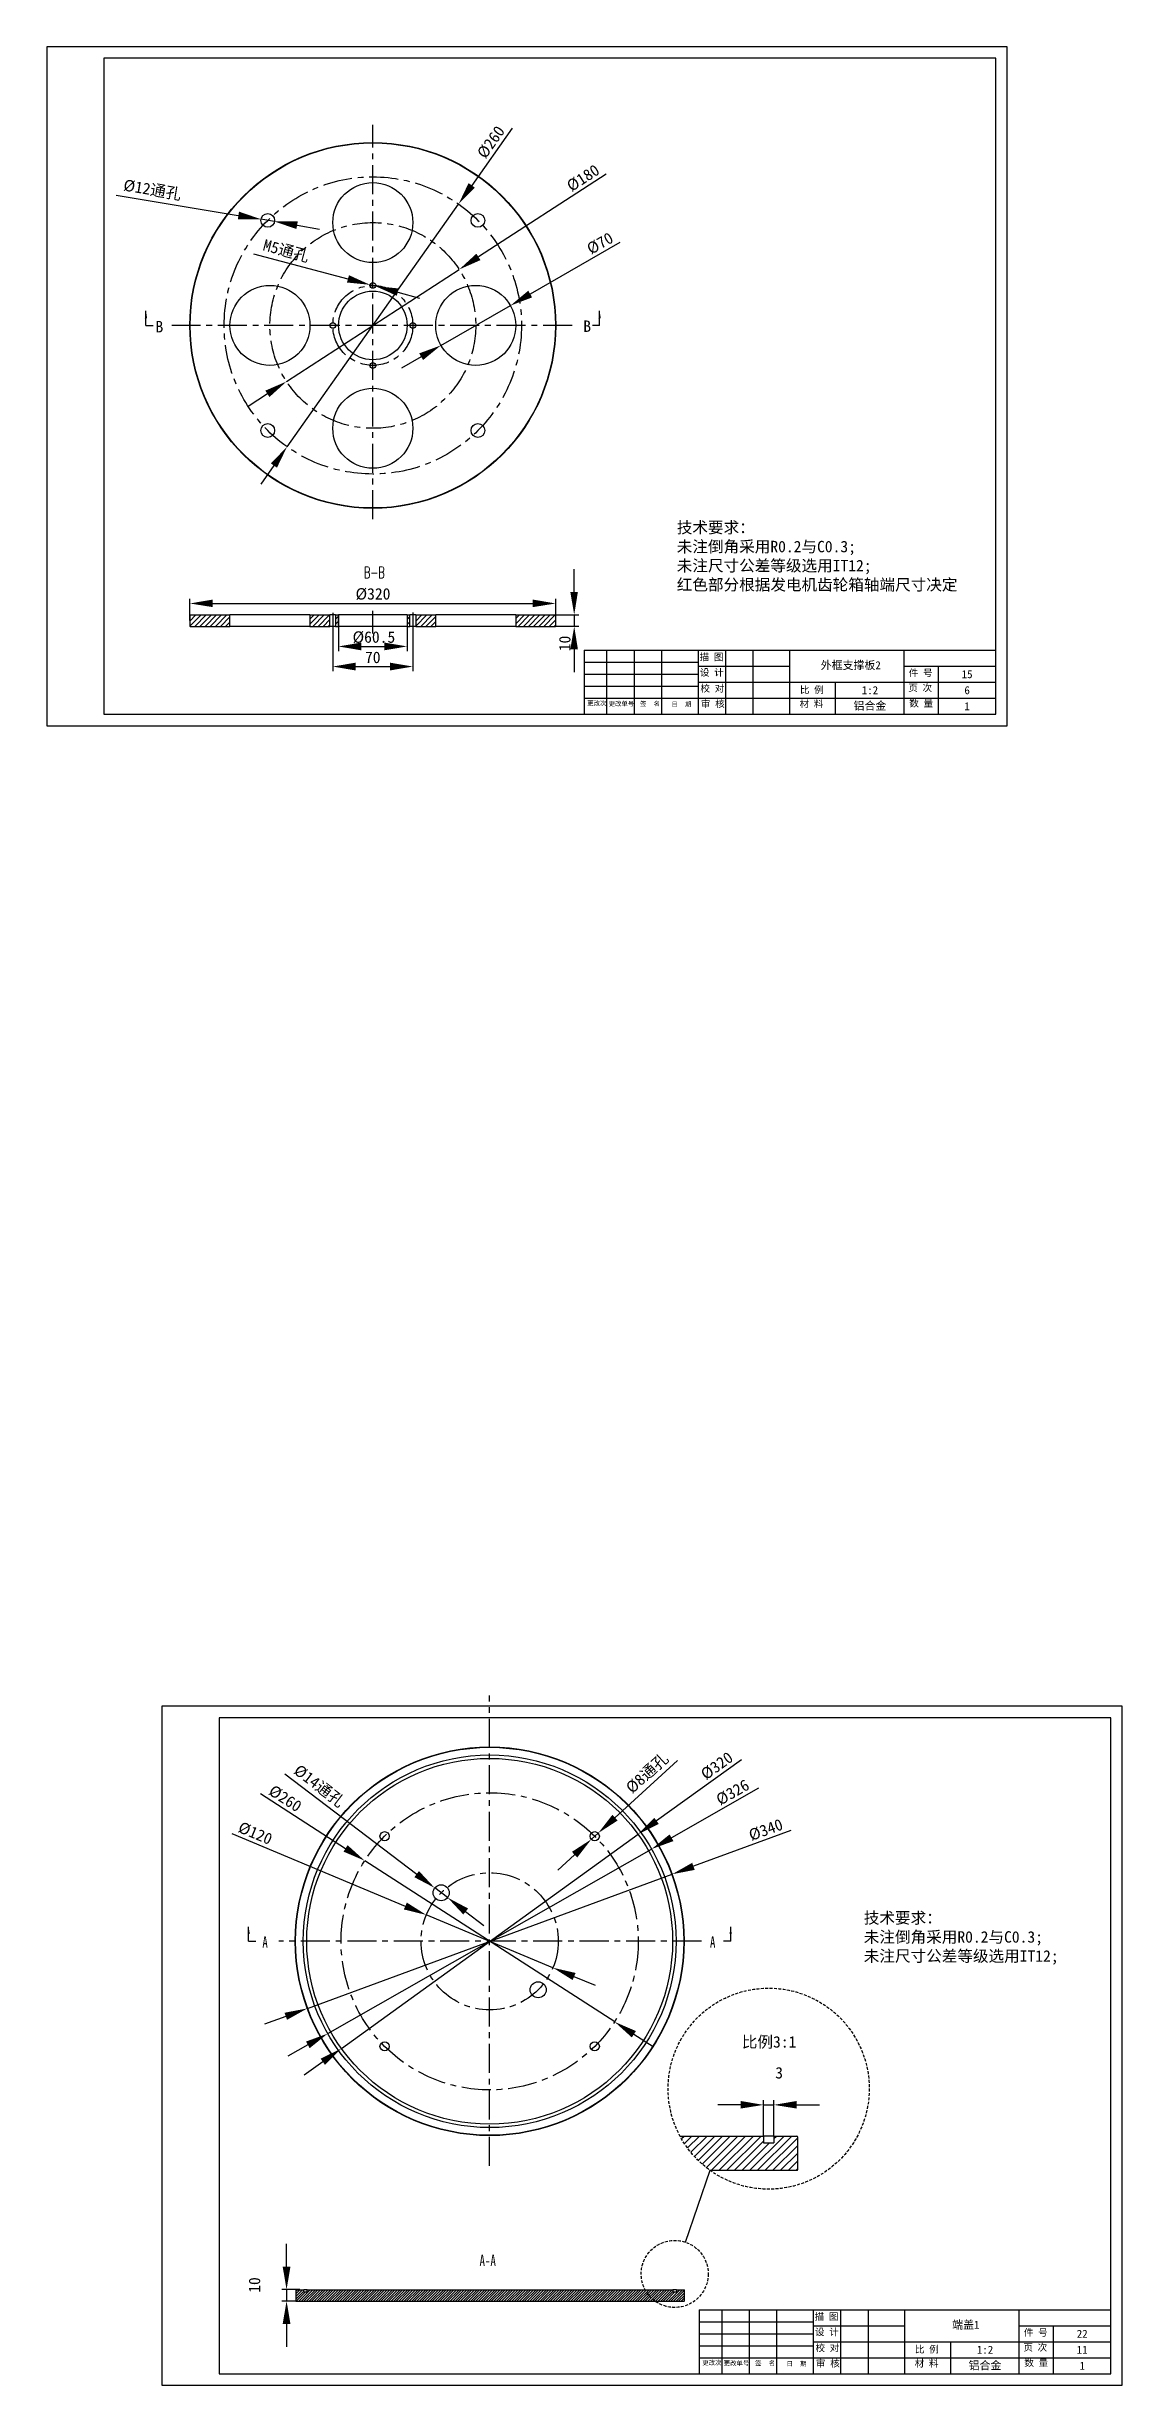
# Model space of a CAD drawing. Header units: millimetres. Extents: x -473 to 6267, y 319 to 3284.
# Drawn here: x 212 to 682, y 428 to 1451 of the extents above; entities that cross this region are included whole.
import ezdxf

# ---------------------------------------------------------------- set-up
doc = ezdxf.new("R2010")
doc.units = ezdxf.units.MM
doc.linetypes.add('CENTERX2', pattern=[20.32, 12.7, -2.54, 2.54, -2.54])
doc.linetypes.add('HIDDEN', pattern=[1.905, 1.27, -0.635])
for name, color, linetype in [('10', 7, 'Continuous'), ('SLD-0', 7, 'Continuous'), ('轮廓实线层', 170, 'Continuous')]:
    doc.layers.add(name, color=color, linetype=linetype)
for name, color, linetype, lineweight in [('3mm', 7, 'Continuous', 30), ('中心线层', 1, 'CENTERX2', 25), ('标题栏', 7, 'Continuous', 25), ('虚线层', 6, 'HIDDEN', 25)]:
    doc.layers.add(name, color=color, linetype=linetype, lineweight=lineweight)
doc.styles.add('SLDTEXTSTYLE3', font='TXT', dxfattribs={"width": 0.62, "bigfont": 'bigfont'})
doc.styles.add('SLDTEXTSTYLE5', font='TXT', dxfattribs={"width": 0.7})
doc.dimstyles.new('a0', dxfattribs={"dimtxt": 10, "dimasz": 10, "dimexe": 2, "dimexo": 0, "dimgap": 1.524, "dimtad": 1, "dimdec": 1, "dimzin": 0, "dimtxsty": 'Standard', "dimcen": 2.5, "dimazin": 0, "dimtfac": 1, "dimtdec": 1, "dimtmove": 1, "dimatfit": 3, "dimfxl": 1, "dimtzin": 0, "dimarcsym": 0})

# ---------------------------------------------------------------- blocks, each defined once
blk = doc.blocks.new('*D112')
at = {"layer": 'Defpoints', "color": 0, "transparency": 16777216}
for p in [(434.6, 1202.6), (434.6, 1197.6), (442.8, 1197.6)]:
    blk.add_point(p, dxfattribs=at)
at = {"layer": '轮廓实线层', "color": 0, "lineweight": -2, "transparency": 16777216}
for p, q in [((442.8, 1212.6), (442.8, 1222.6)), ((434.6, 1202.6), (444.8, 1202.6)), ((434.6, 1197.6), (444.8, 1197.6)), ((442.8, 1202.6), (442.8, 1197.6)), ((442.8, 1187.6), (442.8, 1177.6))]:
    blk.add_line(p, q, dxfattribs=at)
at = {"layer": '轮廓实线层', "color": 0, "transparency": 16777216}
for points in [[(441.1, 1212.6), (444.4, 1212.6), (442.8, 1202.6)], [(441.1, 1187.6), (444.4, 1187.6), (442.8, 1197.6)]]:
    blk.add_solid(points, dxfattribs=at)
at = {"layer": '轮廓实线层', "color": 0, "lineweight": -3, "transparency": 16777216, "insert": (438.7, 1190.1), "char_height": 10, "attachment_point": 5, "rotation": 90}
blk.add_mtext('{\\H0.5x;10}', dxfattribs=at)
blk = doc.blocks.new('*D113')
at = {"layer": 'Defpoints', "color": 0, "transparency": 16777216}
for p in [(434.7, 1207.6), (274.7, 1200.1), (434.7, 1200.1)]:
    blk.add_point(p, dxfattribs=at)
at = {"layer": '轮廓实线层', "color": 0, "lineweight": -2, "transparency": 16777216}
for p, q in [((274.7, 1200.1), (274.7, 1209.6)), ((284.7, 1207.6), (424.7, 1207.6)), ((434.7, 1200.1), (434.7, 1209.6))]:
    blk.add_line(p, q, dxfattribs=at)
at = {"layer": '轮廓实线层', "color": 0, "transparency": 16777216}
for points in [[(284.7, 1209.3), (284.7, 1206), (274.7, 1207.6)], [(424.7, 1209.3), (424.7, 1206), (434.7, 1207.6)]]:
    blk.add_solid(points, dxfattribs=at)
at = {"layer": '轮廓实线层', "color": 0, "lineweight": -3, "transparency": 16777216, "insert": (354.8, 1211.7), "char_height": 10, "attachment_point": 5}
blk.add_mtext('{\\H0.5x;%%C320}', dxfattribs=at)
blk = doc.blocks.new('*D114')
at = {"layer": 'Defpoints', "color": 0, "transparency": 16777216}
for p in [(339.7, 1202.6), (369.7, 1202.6), (369.7, 1188.8)]:
    blk.add_point(p, dxfattribs=at)
at = {"layer": '轮廓实线层', "color": 0, "lineweight": -2, "transparency": 16777216}
for p, q in [((339.7, 1202.6), (339.7, 1186.8)), ((369.7, 1202.6), (369.7, 1186.8)), ((349.7, 1188.8), (359.7, 1188.8))]:
    blk.add_line(p, q, dxfattribs=at)
at = {"layer": '轮廓实线层', "color": 0, "transparency": 16777216}
for points in [[(349.7, 1190.5), (349.7, 1187.1), (339.7, 1188.8)], [(359.7, 1190.5), (359.7, 1187.1), (369.7, 1188.8)]]:
    blk.add_solid(points, dxfattribs=at)
at = {"layer": '轮廓实线层', "color": 0, "lineweight": -3, "transparency": 16777216, "insert": (355.2, 1192.8), "char_height": 10, "width": 46.588, "attachment_point": 5}
blk.add_mtext('{\\H0.5x;\\C1;%%C60.5}', dxfattribs=at)
blk = doc.blocks.new('*D115')
at = {"layer": 'Defpoints', "color": 0, "transparency": 16777216}
for p in [(414.9, 1337.9), (384.5, 1320.5)]:
    blk.add_point(p, dxfattribs=at)
at = {"layer": '轮廓实线层', "color": 0, "lineweight": -2, "transparency": 16777216}
for p, q in [((462.8, 1365.5), (423.6, 1342.9)), ((384.5, 1320.5), (414.9, 1337.9)), ((375.9, 1315.5), (367.2, 1310.5))]:
    blk.add_line(p, q, dxfattribs=at)
at = {"layer": '轮廓实线层', "color": 0, "transparency": 16777216}
for points in [[(422.7, 1344.4), (424.4, 1341.5), (414.9, 1337.9)], [(375, 1317), (376.7, 1314.1), (384.5, 1320.5)]]:
    blk.add_solid(points, dxfattribs=at)
at = {"layer": '轮廓实线层', "color": 0, "lineweight": -3, "transparency": 16777216, "insert": (454.1, 1365.1), "char_height": 10, "attachment_point": 5, "rotation": 29.8977}
blk.add_mtext('{\\H0.5x;%%C70}', dxfattribs=at)
blk = doc.blocks.new('*D116')
at = {"layer": 'Defpoints', "color": 0, "transparency": 16777216}
for p in [(392.5, 1353.7), (317, 1304.7)]:
    blk.add_point(p, dxfattribs=at)
at = {"layer": '轮廓实线层', "color": 0, "lineweight": -2, "transparency": 16777216}
for p, q in [((456.8, 1395.4), (400.9, 1359.2)), ((317, 1304.7), (392.5, 1353.7)), ((308.6, 1299.3), (300.2, 1293.8))]:
    blk.add_line(p, q, dxfattribs=at)
at = {"layer": '轮廓实线层', "color": 0, "transparency": 16777216}
for points in [[(400, 1360.6), (401.8, 1357.8), (392.5, 1353.7)], [(307.7, 1300.7), (309.5, 1297.9), (317, 1304.7)]]:
    blk.add_solid(points, dxfattribs=at)
at = {"layer": '轮廓实线层', "color": 0, "lineweight": -3, "transparency": 16777216, "insert": (446.7, 1393.7), "char_height": 10, "attachment_point": 5, "rotation": 32.9717}
blk.add_mtext('{\\H0.5x;%%C180}', dxfattribs=at)
blk = doc.blocks.new('*D117')
at = {"layer": 'Defpoints', "color": 0, "transparency": 16777216}
for p in [(392.2, 1382.3), (317.2, 1276.1)]:
    blk.add_point(p, dxfattribs=at)
at = {"layer": '轮廓实线层', "color": 0, "lineweight": -2, "transparency": 16777216}
for p, q in [((415.6, 1415.5), (398, 1390.5)), ((317.2, 1276.1), (392.2, 1382.3)), ((311.5, 1267.9), (305.7, 1259.8))]:
    blk.add_line(p, q, dxfattribs=at)
at = {"layer": '轮廓实线层', "color": 0, "transparency": 16777216}
for points in [[(396.6, 1391.5), (399.3, 1389.5), (392.2, 1382.3)], [(310.1, 1268.9), (312.8, 1267), (317.2, 1276.1)]]:
    blk.add_solid(points, dxfattribs=at)
at = {"layer": '轮廓实线层', "color": 0, "lineweight": -3, "transparency": 16777216, "insert": (406.4, 1409.4), "char_height": 10, "attachment_point": 5, "rotation": 54.7864}
blk.add_mtext('{\\H0.5x;%%C260}', dxfattribs=at)
blk = doc.blocks.new('*D118')
at = {"layer": 'Defpoints', "color": 0, "transparency": 16777216}
for p in [(353.5, 1347), (355.9, 1346.4)]:
    blk.add_point(p, dxfattribs=at)
at = {"layer": '轮廓实线层', "color": 0, "lineweight": -2, "transparency": 16777216}
for p, q in [((302.6, 1360.6), (343.8, 1349.6)), ((355.9, 1346.4), (353.5, 1347)), ((365.6, 1343.8), (375.2, 1341.2))]:
    blk.add_line(p, q, dxfattribs=at)
at = {"layer": '轮廓实线层', "color": 0, "transparency": 16777216}
for points in [[(344.3, 1351.2), (343.4, 1348), (353.5, 1347)], [(366, 1345.4), (365.2, 1342.2), (355.9, 1346.4)]]:
    blk.add_solid(points, dxfattribs=at)
at = {"layer": '轮廓实线层', "color": 0, "lineweight": -3, "transparency": 16777216, "insert": (316.8, 1361.7), "char_height": 10, "attachment_point": 5, "rotation": 345.0587}
blk.add_mtext('{\\H0.5x;\\C1;M5\\fSimSun|b0|i0|c134|p54;通孔}', dxfattribs=at)
blk = doc.blocks.new('*D119')
at = {"layer": 'Defpoints', "color": 0, "transparency": 16777216}
for p in [(305.8, 1375.7), (311.7, 1374.7)]:
    blk.add_point(p, dxfattribs=at)
at = {"layer": '轮廓实线层', "color": 0, "lineweight": -2, "transparency": 16777216}
for p, q in [((242.5, 1386.2), (295.9, 1377.3)), ((311.7, 1374.7), (305.8, 1375.7)), ((321.6, 1373.1), (331.4, 1371.4))]:
    blk.add_line(p, q, dxfattribs=at)
at = {"layer": '轮廓实线层', "color": 0, "transparency": 16777216}
for points in [[(296.2, 1379), (295.7, 1375.7), (305.8, 1375.7)], [(321.9, 1374.7), (321.3, 1371.4), (311.7, 1374.7)]]:
    blk.add_solid(points, dxfattribs=at)
at = {"layer": '轮廓实线层', "color": 0, "lineweight": -3, "transparency": 16777216, "insert": (258.3, 1388.4), "char_height": 10, "attachment_point": 5, "rotation": 350.5756}
blk.add_mtext('{\\H0.5x;%%C12\\fSimSun|b0|i0|c134|p54;通孔}', dxfattribs=at)
blk = doc.blocks.new('*D25')
at = {"layer": 'Defpoints', "color": 0, "transparency": 16777216}
for p in [(470.7, 669.2), (341, 575.5)]:
    blk.add_point(p, dxfattribs=at)
at = {"layer": '轮廓实线层', "color": 0, "lineweight": -2, "transparency": 16777216}
for p, q in [((515.9, 701.8), (478.8, 675)), ((341, 575.5), (470.7, 669.2)), ((332.8, 569.7), (324.7, 563.8))]:
    blk.add_line(p, q, dxfattribs=at)
at = {"layer": '轮廓实线层', "color": 0, "transparency": 16777216}
for points in [[(477.8, 676.4), (479.8, 673.7), (470.7, 669.2)], [(331.9, 571), (333.8, 568.3), (341, 575.5)]]:
    blk.add_solid(points, dxfattribs=at)
at = {"layer": '轮廓实线层', "color": 0, "lineweight": -3, "transparency": 16777216, "insert": (505.2, 699.1), "char_height": 10, "attachment_point": 5, "rotation": 35.8233}
blk.add_mtext('{\\H0.5x;%%C320}', dxfattribs=at)
blk = doc.blocks.new('*D26')
at = {"layer": 'Defpoints', "color": 0, "transparency": 16777216}
for p in [(485.6, 651.7), (326.1, 593)]:
    blk.add_point(p, dxfattribs=at)
at = {"layer": '轮廓实线层', "color": 0, "lineweight": -2, "transparency": 16777216}
for p, q in [((537.6, 670.9), (495, 655.2)), ((326.1, 593), (485.6, 651.7)), ((316.7, 589.5), (307.3, 586.1))]:
    blk.add_line(p, q, dxfattribs=at)
at = {"layer": '轮廓实线层', "color": 0, "transparency": 16777216}
for points in [[(494.4, 656.7), (495.5, 653.6), (485.6, 651.7)], [(316.1, 591.1), (317.2, 588), (326.1, 593)]]:
    blk.add_solid(points, dxfattribs=at)
at = {"layer": '轮廓实线层', "color": 0, "lineweight": -3, "transparency": 16777216, "insert": (526.6, 671.1), "char_height": 10, "attachment_point": 5, "rotation": 20.2074}
blk.add_mtext('{\\H0.5x;%%C340}', dxfattribs=at)
blk = doc.blocks.new('*D27')
at = {"layer": 'Defpoints', "color": 0, "transparency": 16777216}
for p in [(476.6, 662.7), (335, 582)]:
    blk.add_point(p, dxfattribs=at)
at = {"layer": '轮廓实线层', "color": 0, "lineweight": -2, "transparency": 16777216}
for p, q in [((523.4, 689.3), (485.3, 667.6)), ((335, 582), (476.6, 662.7)), ((326.3, 577.1), (317.6, 572.1))]:
    blk.add_line(p, q, dxfattribs=at)
at = {"layer": '轮廓实线层', "color": 0, "transparency": 16777216}
for points in [[(484.5, 669.1), (486.2, 666.2), (476.6, 662.7)], [(325.5, 578.5), (327.1, 575.6), (335, 582)]]:
    blk.add_solid(points, dxfattribs=at)
at = {"layer": '轮廓实线层', "color": 0, "lineweight": -3, "transparency": 16777216, "insert": (512.1, 687.5), "char_height": 10, "attachment_point": 5, "rotation": 29.6518}
blk.add_mtext('{\\H0.5x;%%C326}', dxfattribs=at)
blk = doc.blocks.new('*D28')
at = {"layer": 'Defpoints', "color": 0, "transparency": 16777216}
for p in [(378.1, 633.9), (433.5, 610.8)]:
    blk.add_point(p, dxfattribs=at)
at = {"layer": '轮廓实线层', "color": 0, "lineweight": -2, "transparency": 16777216}
for p, q in [((293, 669.5), (368.9, 637.8)), ((433.5, 610.8), (378.1, 633.9)), ((442.7, 606.9), (452, 603.1))]:
    blk.add_line(p, q, dxfattribs=at)
at = {"layer": '轮廓实线层', "color": 0, "transparency": 16777216}
for points in [[(369.6, 639.3), (368.3, 636.3), (378.1, 633.9)], [(443.4, 608.5), (442.1, 605.4), (433.5, 610.8)]]:
    blk.add_solid(points, dxfattribs=at)
at = {"layer": '轮廓实线层', "color": 0, "lineweight": -3, "transparency": 16777216, "insert": (303.3, 669.6), "char_height": 10, "attachment_point": 5, "rotation": 337.3119}
blk.add_mtext('{\\H0.5x;%%C120}', dxfattribs=at)
blk = doc.blocks.new('*D29')
at = {"layer": 'Defpoints', "color": 0, "transparency": 16777216}
for p in [(351.2, 657.6), (460.5, 587.1)]:
    blk.add_point(p, dxfattribs=at)
at = {"layer": '轮廓实线层', "color": 0, "lineweight": -2, "transparency": 16777216}
for p, q in [((305.6, 687), (342.8, 663)), ((460.5, 587.1), (351.2, 657.6)), ((468.9, 581.7), (477.3, 576.3))]:
    blk.add_line(p, q, dxfattribs=at)
at = {"layer": '轮廓实线层', "color": 0, "transparency": 16777216}
for points in [[(343.7, 664.4), (341.9, 661.6), (351.2, 657.6)], [(469.8, 583.1), (468, 580.3), (460.5, 587.1)]]:
    blk.add_solid(points, dxfattribs=at)
at = {"layer": '轮廓实线层', "color": 0, "lineweight": -3, "transparency": 16777216, "insert": (316.4, 684.8), "char_height": 10, "attachment_point": 5, "rotation": 327.1936}
blk.add_mtext('{\\H0.5x;%%C260}', dxfattribs=at)
blk = doc.blocks.new('*D30')
at = {"layer": 'Defpoints', "color": 0, "transparency": 16777216}
for p in [(381.8, 645.7), (387.4, 641.5)]:
    blk.add_point(p, dxfattribs=at)
at = {"layer": '轮廓实线层', "color": 0, "lineweight": -2, "transparency": 16777216}
for p, q in [((316.3, 695.6), (373.9, 651.8)), ((387.4, 641.5), (381.8, 645.7)), ((395.3, 635.4), (403.3, 629.3))]:
    blk.add_line(p, q, dxfattribs=at)
at = {"layer": '轮廓实线层', "color": 0, "transparency": 16777216}
for points in [[(374.9, 653.1), (372.9, 650.4), (381.8, 645.7)], [(396.4, 636.7), (394.3, 634.1), (387.4, 641.5)]]:
    blk.add_solid(points, dxfattribs=at)
at = {"layer": '轮廓实线层', "color": 0, "lineweight": -3, "transparency": 16777216, "insert": (331.2, 690.2), "char_height": 10, "width": 61.712, "attachment_point": 5, "rotation": 322.6972}
blk.add_mtext('{\\H0.5x;%%C14\\fSimSun|b0|i0|c134|p54;通孔}', dxfattribs=at)
blk = doc.blocks.new('*D19')
at = {"layer": 'Defpoints', "color": 0, "transparency": 16777216}
for p in [(450.3, 667), (453.3, 669.7)]:
    blk.add_point(p, dxfattribs=at)
at = {"layer": '轮廓实线层', "color": 0, "lineweight": -2, "transparency": 16777216}
for p, q in [((488, 701.4), (460.6, 676.4)), ((450.3, 667), (453.3, 669.7)), ((442.9, 660.2), (435.6, 653.5))]:
    blk.add_line(p, q, dxfattribs=at)
at = {"layer": '轮廓实线层', "color": 0, "transparency": 16777216}
for points in [[(459.5, 677.7), (461.8, 675.2), (453.3, 669.7)], [(441.8, 661.5), (444.1, 659), (450.3, 667)]]:
    blk.add_solid(points, dxfattribs=at)
at = {"layer": '轮廓实线层', "color": 0, "lineweight": -3, "transparency": 16777216, "insert": (474.8, 695.8), "char_height": 10, "width": 60.882, "attachment_point": 5, "rotation": 42.4632}
blk.add_mtext('{\\H0.5x;%%C8\\fSimSun|b0|i0|c134|p54;通孔}', dxfattribs=at)
blk = doc.blocks.new('*D20')
at = {"layer": 'Defpoints', "color": 0, "transparency": 16777216}
for p in [(530.1, 550.8), (525.6, 537.2), (530.1, 537.2)]:
    blk.add_point(p, dxfattribs=at)
at = {"layer": '轮廓实线层', "color": 0, "lineweight": -2, "transparency": 16777216}
for p, q in [((525.6, 537.2), (525.6, 552.8)), ((530.1, 537.2), (530.1, 552.8)), ((515.6, 550.8), (505.6, 550.8)), ((525.6, 550.8), (530.1, 550.8)), ((540.1, 550.8), (550.1, 550.8))]:
    blk.add_line(p, q, dxfattribs=at)
at = {"layer": '轮廓实线层', "color": 0, "transparency": 16777216}
for points in [[(515.6, 552.5), (515.6, 549.2), (525.6, 550.8)], [(540.1, 552.5), (540.1, 549.2), (530.1, 550.8)]]:
    blk.add_solid(points, dxfattribs=at)
at = {"layer": '轮廓实线层', "color": 0, "lineweight": -3, "transparency": 16777216, "insert": (532.4, 564.8), "char_height": 10, "attachment_point": 5}
blk.add_mtext('{\\H0.5x;3}', dxfattribs=at)
blk = doc.blocks.new('*D39')
at = {"layer": 'Defpoints', "color": 0, "transparency": 16777216}
for p in [(317, 465), (321.1, 465), (322.8, 470)]:
    blk.add_point(p, dxfattribs=at)
at = {"layer": '轮廓实线层', "color": 0, "lineweight": -2, "transparency": 16777216}
for p, q in [((317, 480), (317, 490)), ((322.8, 470), (315, 470)), ((321.1, 465), (315, 465)), ((317, 470), (317, 465)), ((317, 455), (317, 445))]:
    blk.add_line(p, q, dxfattribs=at)
at = {"layer": '轮廓实线层', "color": 0, "transparency": 16777216}
for points in [[(315.3, 480), (318.7, 480), (317, 470)], [(315.3, 455), (318.7, 455), (317, 465)]]:
    blk.add_solid(points, dxfattribs=at)
at = {"layer": '轮廓实线层', "color": 0, "lineweight": -3, "transparency": 16777216, "insert": (303, 472), "char_height": 10, "attachment_point": 5, "rotation": 90}
blk.add_mtext('{\\H0.5x;10}', dxfattribs=at)
blk = doc.blocks.new('*D13')
at = {"layer": 'Defpoints', "color": 0, "transparency": 16777216}
for p in [(337.2, 1197.6), (372.2, 1197.6), (372.2, 1180)]:
    blk.add_point(p, dxfattribs=at)
at = {"layer": '轮廓实线层', "color": 0, "lineweight": -2, "transparency": 16777216}
for p, q in [((337.2, 1197.6), (337.2, 1178)), ((372.2, 1197.6), (372.2, 1178)), ((347.2, 1180), (362.2, 1180))]:
    blk.add_line(p, q, dxfattribs=at)
at = {"layer": '轮廓实线层', "color": 0, "transparency": 16777216}
for points in [[(347.2, 1181.7), (347.2, 1178.3), (337.2, 1180)], [(362.2, 1181.7), (362.2, 1178.3), (372.2, 1180)]]:
    blk.add_solid(points, dxfattribs=at)
at = {"layer": '轮廓实线层', "color": 0, "lineweight": -3, "transparency": 16777216, "insert": (354.7, 1184), "char_height": 10, "attachment_point": 5}
blk.add_mtext('{\\H0.5x;70}', dxfattribs=at)

msp = doc.modelspace()

# ---------------------------------------------------------------- hatches: boundary and pattern name
at = {"layer": '轮廓实线层', "lineweight": -3}
h = msp.add_hatch(dxfattribs=at)
h.set_pattern_fill('ANSI31', color=5, scale=0.5)
h.set_pattern_definition([(45, (2689.43, 2294.5239), (-1.122532, 1.122532), [])])
h.paths.add_polyline_path([(274.866, 1202.569, 0.41421356), (274.716, 1202.419), (274.716, 1197.719, 0.41421356), (274.866, 1197.569), (292.216, 1197.569), (292.216, 1202.569)])
h.paths.add_polyline_path([(327.216, 1202.569), (327.216, 1197.569), (335.966, 1197.569), (335.966, 1202.569)])
h.paths.add_polyline_path([(339.716, 1202.569), (338.466, 1202.569), (338.466, 1197.569), (339.716, 1197.569)])
h.paths.add_polyline_path([(369.716, 1197.569), (370.966, 1197.569), (370.966, 1202.569), (369.716, 1202.569)])
h.paths.add_polyline_path([(382.216, 1197.569), (382.216, 1202.569), (373.466, 1202.569), (373.466, 1197.569)])
h.paths.add_polyline_path([(434.566, 1197.569, 0.41421356), (434.716, 1197.719), (434.716, 1202.419, 0.41421356), (434.566, 1202.569), (417.216, 1202.569), (417.216, 1197.569)])
h = msp.add_hatch(dxfattribs=at)
h.set_pattern_fill('ANSI31', color=5, scale=0.75)
h.set_pattern_definition([(45, (8127.1766, 5102.2714), (-1.683798, 1.683798), [])])
h.paths.add_polyline_path([(489.065, 537.172, 0.11490309), (502.21, 522.172), (540.17, 522.172, 0.41421356), (540.62, 522.622), (540.62, 536.722, 0.41421356), (540.17, 537.172), (530.12, 537.172), (530.12, 534.172), (525.62, 534.172), (525.62, 537.172)])
h = msp.add_hatch(dxfattribs=at)
h.set_pattern_fill('ANSI31', color=5, scale=0.25)
h.set_pattern_definition([(45, (3019.8437, 1991.6564), (-0.561266, 0.561266), [])])
h.paths.add_polyline_path([(325.991, 469.957), (325.991, 468.957), (324.491, 468.957), (324.491, 469.957), (321.141, 469.957, 0.41421356), (320.991, 469.807), (320.991, 465.107, 0.41421356), (321.141, 464.957), (490.841, 464.957, 0.41421356), (490.991, 465.107), (490.991, 469.807, 0.41421356), (490.841, 469.957), (487.491, 469.957), (487.491, 468.957), (485.991, 468.957), (485.991, 469.957)])

# ---------------------------------------------------------------- linework, layer by layer
for p, q in [((255.516, 1329.22), (255.516, 1335.57)), ((453.916, 1329.22), (453.916, 1335.57)), ((255.516, 1329.22), (258.691, 1329.22)), ((453.916, 1329.22), (450.741, 1329.22)), ((627.132, 1159.127), (627.132, 1187.127)), ((447.132, 1159.127), (627.132, 1159.127)), ((677.46, 433.162), (677.46, 461.162)), ((497.46, 433.162), (677.46, 433.162))]:
    msp.add_line(p, q)
at = {"color": 7, "linetype": 'Continuous', "lineweight": -2}
msp.add_line((300.421, 622.362), (300.421, 628.712), dxfattribs=at)
at = {"color": 7, "lineweight": -2}
for p, q in [((511.221, 622.362), (511.221, 628.712)), ((300.421, 622.362), (303.596, 622.362)), ((511.221, 622.362), (508.046, 622.362))]:
    msp.add_line(p, q, dxfattribs=at)
for points in [[(255.516, 1335.57), (256.024, 1332.395), (255.008, 1332.395)], [(453.916, 1335.57), (453.408, 1332.395), (454.424, 1332.395)]]:
    msp.add_solid(points)
at = {"color": 7, "linetype": 'Continuous', "lineweight": -2}
msp.add_solid([(300.421, 628.712), (299.913, 625.537), (300.929, 625.537)], dxfattribs=at)
at = {"color": 7, "lineweight": -2}
msp.add_solid([(511.221, 628.712), (510.713, 625.537), (511.729, 625.537)], dxfattribs=at)
at = {"layer": '10'}
for points in [[(212.132, 1154.127), (632.132, 1154.127), (632.132, 1451.127), (212.132, 1451.127)], [(262.46, 428.162), (682.46, 428.162), (682.46, 725.162), (262.46, 725.162)]]:
    msp.add_lwpolyline(points, close=True, dxfattribs=at)
at = {"layer": '3mm'}
for p, q in [((274.716, 1202.419), (274.716, 1197.719)), ((274.866, 1202.569), (292.216, 1202.569)), ((274.866, 1197.569), (292.216, 1197.569)), ((292.216, 1197.569), (292.216, 1202.569)), ((327.216, 1202.569), (292.216, 1202.569)), ((327.216, 1197.569), (292.216, 1197.569)), ((327.216, 1202.569), (327.216, 1197.569)), ((327.216, 1202.569), (335.966, 1202.569)), ((327.216, 1197.569), (335.966, 1197.569)), ((335.966, 1197.569), (335.966, 1202.569)), ((338.466, 1202.569), (335.966, 1202.569)), ((338.466, 1197.569), (335.966, 1197.569)), ((338.466, 1202.569), (338.466, 1197.569)), ((338.466, 1202.569), (339.716, 1202.569)), ((338.466, 1197.569), (339.716, 1197.569)), ((339.716, 1197.569), (339.716, 1202.569)), ((369.716, 1202.569), (339.716, 1202.569)), ((369.716, 1197.569), (339.716, 1197.569)), ((369.716, 1202.569), (369.716, 1197.569)), ((369.716, 1202.569), (370.966, 1202.569)), ((369.716, 1197.569), (370.966, 1197.569)), ((370.966, 1197.569), (370.966, 1202.569)), ((373.466, 1202.569), (370.966, 1202.569)), ((373.466, 1197.569), (370.966, 1197.569)), ((373.466, 1202.569), (373.466, 1197.569)), ((373.466, 1202.569), (382.216, 1202.569)), ((373.466, 1197.569), (382.216, 1197.569)), ((382.216, 1197.569), (382.216, 1202.569)), ((417.216, 1202.569), (382.216, 1202.569)), ((417.216, 1197.569), (382.216, 1197.569)), ((417.216, 1202.569), (417.216, 1197.569)), ((417.216, 1202.569), (434.566, 1202.569)), ((417.216, 1197.569), (434.566, 1197.569)), ((434.716, 1197.719), (434.716, 1202.419)), ((447.132, 1187.127), (447.132, 1159.127)), ((447.132, 1187.127), (627.132, 1187.127)), ((497.46, 461.162), (497.46, 433.162)), ((497.46, 461.162), (677.46, 461.162))]:
    msp.add_line(p, q, dxfattribs=at)
at = {"layer": '3mm', "linetype": 'Continuous', "lineweight": 30}
for p, q in [((489.065, 537.172), (525.62, 537.172)), ((525.62, 537.172), (525.62, 534.172)), ((530.12, 537.172), (525.62, 537.172)), ((525.62, 534.172), (530.12, 534.172)), ((530.12, 537.172), (530.12, 534.172)), ((530.12, 537.172), (540.17, 537.172)), ((540.62, 522.622), (540.62, 536.722)), ((502.21, 522.172), (540.17, 522.172)), ((320.991, 469.807), (320.991, 465.107)), ((321.141, 469.957), (324.491, 469.957)), ((321.141, 464.957), (490.841, 464.957)), ((324.491, 468.957), (324.491, 469.957)), ((325.991, 469.957), (324.491, 469.957)), ((324.491, 468.957), (325.991, 468.957)), ((325.991, 468.957), (325.991, 469.957)), ((325.991, 469.957), (485.991, 469.957)), ((485.991, 469.957), (485.991, 468.957)), ((487.491, 469.957), (485.991, 469.957)), ((485.991, 468.957), (487.491, 468.957)), ((487.491, 469.957), (487.491, 468.957)), ((487.491, 469.957), (490.841, 469.957)), ((490.991, 465.107), (490.991, 469.807))]:
    msp.add_line(p, q, dxfattribs=at)
at = {"layer": '3mm'}
for points in [[(237.132, 1159.127), (627.132, 1159.127), (627.132, 1446.127), (237.132, 1446.127)], [(287.46, 433.162), (677.46, 433.162), (677.46, 720.162), (287.46, 720.162)]]:
    msp.add_lwpolyline(points, close=True, dxfattribs=at)
for centre, radius in [((354.716, 1329.22), 80), ((354.716, 1329.22), 79.85), ((354.716, 1374.22), 17.5), ((308.754, 1375.182), 3), ((400.678, 1375.182), 3), ((309.716, 1329.22), 17.5), ((354.716, 1329.22), 15), ((354.716, 1346.72), 1.25), ((399.716, 1329.22), 17.5), ((337.216, 1329.22), 1.25), ((372.216, 1329.22), 1.25), ((354.716, 1311.72), 1.25), ((354.716, 1284.22), 17.5), ((308.754, 1283.258), 3), ((400.678, 1283.258), 3)]:
    msp.add_circle(centre, radius, dxfattribs=at)
at = {"layer": '3mm', "color": 7, "linetype": 'Continuous', "lineweight": 30}
for centre, radius in [((405.821, 622.362), 85), ((405.821, 622.362), 84.85), ((405.821, 622.362), 81.5), ((405.821, 622.362), 80), ((359.859, 668.324), 2), ((451.783, 668.324), 2), ((384.608, 643.576), 3.5), ((427.034, 601.149), 3.5), ((359.859, 576.4), 2), ((451.783, 576.4), 2)]:
    msp.add_circle(centre, radius, dxfattribs=at)
at = {"layer": '3mm'}
for centre, start, end in [((274.866, 1202.419), 90, 180), ((274.866, 1197.719), 180, 270), ((434.566, 1202.419), 0, 90), ((434.566, 1197.719), 270, 0)]:
    msp.add_arc(centre, 0.15, start, end, dxfattribs=at)
at = {"layer": '3mm', "linetype": 'Continuous', "lineweight": 30}
for centre, radius, start, end in [((540.17, 536.722), 0.45, 0, 90), ((540.17, 522.622), 0.45, 270, 0), ((321.141, 469.807), 0.15, 90, 180), ((321.141, 465.107), 0.15, 180, 270), ((490.841, 469.807), 0.15, 0, 90), ((490.841, 465.107), 0.15, 270, 0)]:
    msp.add_arc(centre, radius, start, end, dxfattribs=at)
at = {"layer": '中心线层', "lineweight": -3}
for p, q in [((354.716, 1244.43), (354.716, 1416.947)), ((441.878, 1329.22), (266.849, 1329.22)), ((337.216, 1203.493), (337.216, 1196.964)), ((354.716, 1194.466), (354.716, 1204.388)), ((372.216, 1203.672), (372.216, 1196.119)), ((405.821, 524.12), (405.821, 729.901)), ((498.516, 622.362), (313.638, 622.362))]:
    msp.add_line(p, q, dxfattribs=at)
for centre, radius in [((354.716, 1329.22), 65), ((354.716, 1329.22), 45), ((354.716, 1329.22), 17.5), ((405.821, 622.362), 65), ((405.821, 622.362), 30)]:
    msp.add_circle(centre, radius, dxfattribs=at)
at = {"layer": '标题栏'}
for p, q in [((457.132, 1159.127), (457.132, 1187.127)), ((469.132, 1159.127), (469.132, 1187.127)), ((481.132, 1159.127), (481.132, 1187.127)), ((497.132, 1159.127), (497.132, 1187.127)), ((509.132, 1159.127), (509.132, 1187.127)), ((521.132, 1159.127), (521.132, 1187.127)), ((537.132, 1159.127), (537.132, 1187.127)), ((587.132, 1159.127), (587.132, 1187.127)), ((447.132, 1181.877), (497.132, 1181.877)), ((447.132, 1176.627), (497.132, 1176.627)), ((497.132, 1180.127), (537.132, 1180.127)), ((587.132, 1180.127), (627.132, 1180.127)), ((602.132, 1159.127), (602.132, 1180.127)), ((447.132, 1171.377), (497.132, 1171.377)), ((497.132, 1173.127), (537.132, 1173.127)), ((537.132, 1173.127), (587.132, 1173.127)), ((557.132, 1159.127), (557.132, 1173.127)), ((587.132, 1173.127), (627.132, 1173.127)), ((447.132, 1166.127), (627.132, 1166.127)), ((507.46, 433.162), (507.46, 461.162)), ((519.46, 433.162), (519.46, 461.162)), ((531.46, 433.162), (531.46, 461.162)), ((547.46, 433.162), (547.46, 461.162)), ((559.46, 433.162), (559.46, 461.162)), ((571.46, 433.162), (571.46, 461.162)), ((587.46, 433.162), (587.46, 461.162)), ((637.46, 433.162), (637.46, 461.162)), ((497.46, 455.912), (547.46, 455.912)), ((497.46, 450.662), (547.46, 450.662)), ((547.46, 454.162), (587.46, 454.162)), ((637.46, 454.162), (677.46, 454.162)), ((652.46, 433.162), (652.46, 454.162)), ((497.46, 445.412), (547.46, 445.412)), ((497.46, 440.162), (677.46, 440.162)), ((547.46, 447.162), (587.46, 447.162)), ((587.46, 447.162), (637.46, 447.162)), ((607.46, 433.162), (607.46, 447.162)), ((637.46, 447.162), (677.46, 447.162))]:
    msp.add_line(p, q, dxfattribs=at)
at = {"layer": '虚线层', "lineweight": -3}
for centre, radius in [((527.843, 557.895), 43.968), ((486.732, 476.864), 14.656)]:
    msp.add_circle(centre, radius, dxfattribs=at)
at = {"layer": '轮廓实线层', "lineweight": -3}
msp.add_line((491.47, 490.733), (502.21, 522.172), dxfattribs=at)

# ---------------------------------------------------------------- texts
at = {"lineweight": -3, "insert": (259.682, 1331.186), "char_height": 5, "attachment_point": 1}
msp.add_mtext_dynamic_manual_height_columns('B', width=2.55786, gutter_width=8.75, heights=[0], dxfattribs=at)
at = {"insert": (446.753, 1331.387), "char_height": 5, "attachment_point": 1}
msp.add_mtext('{\\Ftxt|c128;B}', dxfattribs=at)
at = {"color": 7, "linetype": 'Continuous', "lineweight": -2, "insert": (306.409, 624.524), "char_height": 5, "attachment_point": 1, "style": 'SLDTEXTSTYLE5'}
msp.add_mtext('A', dxfattribs=at)
at = {"color": 7, "lineweight": -2, "insert": (502.163, 624.524), "char_height": 5, "attachment_point": 1, "style": 'SLDTEXTSTYLE5'}
msp.add_mtext('A', dxfattribs=at)
at = {"layer": '10', "insert": (404.966, 485.256), "char_height": 5, "attachment_point": 2, "style": 'SLDTEXTSTYLE5'}
msp.add_mtext('A-A', dxfattribs=at)
at = {"layer": '3mm', "lineweight": -2, "insert": (355.38, 1223.681), "char_height": 5, "attachment_point": 2, "style": 'SLDTEXTSTYLE3'}
msp.add_mtext('B-B', dxfattribs=at)
at = {"layer": 'SLD-0', "linetype": 'Continuous', "lineweight": -3}
for s, width, insert, char_height, attachment_point in [('{\\fSimSun|b0|i0|c134|p54;技术要求：\\P未注倒角采用R0.2与C0.3;\\P未注尺寸公差等级选用IT12;\\P\\C240;\\c2367469;红色\\C256;部分根据\\C240;\\c2367469;发电机齿轮箱轴端尺寸决定}', 122.83668, (487.654, 1243.333), 5, 1), ('15', 25, (614.632, 1176.627), 3.5, 5), ('{\\fSimSun|b0|i0|c134|p54;1:2}', 30, (572.132, 1169.627), 3.5, 5), ('6', 25, (614.632, 1169.627), 3.5, 5), ('{\\fSimSun|b0|i0|c134|p54;铝合金}', 30, (572.132, 1162.627), 3.5, 5), ('1', 25, (614.632, 1162.627), 3.5, 5), ('{\\fSimSun|b0|i0|c134|p54;技术要求：\\P未注倒角采用R0.2与C0.3;\\P未注尺寸公差等级选用IT12;}', 122.83668, (569.441, 635.11), 5, 1), ('22', 25, (664.96, 450.662), 3.5, 5), ('{\\fSimSun|b0|i0|c134|p54;1:2}', 30, (622.46, 443.662), 3.5, 5), ('11', 25, (664.96, 443.662), 3.5, 5), ('{\\fSimSun|b0|i0|c134|p54;铝合金}', 30, (622.46, 436.662), 3.5, 5), ('1', 25, (664.96, 436.662), 3.5, 5)]:
    msp.add_mtext_dynamic_manual_height_columns(s, width=width, gutter_width=17.5, heights=[0], dxfattribs=dict(at, insert=insert, char_height=char_height, attachment_point=attachment_point))
at = {"layer": '标题栏', "attachment_point": 1}
for s, insert, char_height, width in [('{\\fSimSun|b0|i0|c134|p54; 描 图}', (495.575, 1185.675), 3, 12.20894), ('{\\fSimSun|b0|i0|c134|p54;设 计}', (497.756, 1178.92), 3, 11.99092), ('{\\fSimSun|b0|i0|c134|p54;件 号}', (589.105, 1178.702), 3, 14.17108), ('{\\fSimSun|b0|i0|c134|p54;校 对}', (497.974, 1171.947), 3, 11.99092), ('{\\fSimSun|b0|i0|c134|p54;比 例}', (541.486, 1171.326), 3, 12.20893), ('{\\fSimSun|b0|i0|c134|p54;页 次}', (588.886, 1172.165), 3, 14.60712), ('{\\fSimSun|b0|i0|c134|p54;更改次}', (448.487, 1164.974), 2, 9.37414), ('{\\fSimSun|b0|i0|c134|p54;更改单号}', (457.858, 1164.756), 2, 12.42695), ('{\\fSimSun|b0|i0|c134|p54;签  名}', (471.594, 1164.756), 2, 11.99092), ('{\\fSimSun|b0|i0|c134|p54;日  期}', (485.329, 1164.538), 2, 16.13323), ('{\\fSimSun|b0|i0|c134|p54;审 核}', (498.192, 1165.192), 3, 12.20893), ('{\\fSimSun|b0|i0|c134|p54;材 料}', (541.359, 1165.192), 3, 18.09539), ('{\\fSimSun|b0|i0|c134|p54;数 量}', (589.323, 1165.41), 3, 14.60712), ('{\\fSimSun|b0|i0|c134|p54; 描 图}', (545.903, 459.711), 3, 12.20894), ('{\\fSimSun|b0|i0|c134|p54;设 计}', (548.083, 452.956), 3, 11.99092), ('{\\fSimSun|b0|i0|c134|p54;件 号}', (639.432, 452.738), 3, 14.17108), ('{\\fSimSun|b0|i0|c134|p54;校 对}', (548.301, 445.983), 3, 11.99092), ('{\\fSimSun|b0|i0|c134|p54;比 例}', (591.814, 445.361), 3, 12.20893), ('{\\fSimSun|b0|i0|c134|p54;页 次}', (639.214, 446.2), 3, 14.60712), ('{\\fSimSun|b0|i0|c134|p54;数 量}', (639.65, 439.445), 3, 14.60712), ('{\\fSimSun|b0|i0|c134|p54;更改次}', (498.815, 439.009), 2, 9.37414), ('{\\fSimSun|b0|i0|c134|p54;更改单号}', (508.186, 438.792), 2, 12.42695), ('{\\fSimSun|b0|i0|c134|p54;签  名}', (521.921, 438.792), 2, 11.99092), ('{\\fSimSun|b0|i0|c134|p54;日  期}', (535.656, 438.574), 2, 16.13323), ('{\\fSimSun|b0|i0|c134|p54;审 核}', (548.519, 439.227), 3, 12.20893), ('{\\fSimSun|b0|i0|c134|p54;材 料}', (591.686, 439.227), 3, 18.09539)]:
    msp.add_mtext(s, dxfattribs=dict(at, insert=insert, char_height=char_height, width=width))
at = {"layer": '标题栏', "lineweight": -3, "char_height": 3.5, "attachment_point": 5}
for s, insert in [('{\\fSimSun|b0|i0|c134|p54;外框支撑板2}', (563.755, 1180.38)), ('{\\fSimSun|b0|i0|c134|p54;端盖1}', (614.082, 454.416))]:
    msp.add_mtext_dynamic_manual_height_columns(s, width=30, gutter_width=17.5, heights=[0], dxfattribs=dict(at, insert=insert))
at = {"layer": '轮廓实线层', "lineweight": -3, "insert": (516.11, 580.861), "char_height": 5, "attachment_point": 1}
msp.add_mtext_dynamic_manual_height_columns('{\\fSimSun|b0|i0|c134|p54;比例}3{\\fSimSun|b0|i0|c134|p54;:1}', width=43.60387, gutter_width=8.75, heights=[0], dxfattribs=at)

# ---------------------------------------------------------------- dimensions: what is measured, and where the dimension line sits
at = {"layer": '轮廓实线层', "lineweight": -3}
for p1, p2, text, picture, middle in [((317.235, 1276.114), (392.197, 1382.325), '{\\H0.5x;%%C260}', '*D117', (406.366, 1409.38)), ((450.307, 666.974), (453.258, 669.675), '{\\H0.5x;%%C8\\fSimSun|b0|i0|c134|p54;通孔}', '*D19', (474.79, 695.799))]:
    dim = msp.add_diameter_dim_2p(p1=p1, p2=p2, text=text, dimstyle='a0', dxfattribs=at)
    dim.commit()
    dim.dimension.update_dxf_attribs({"geometry": picture, "text_midpoint": middle})
for p1, p2, text, picture, middle in [((316.964, 1304.73), (392.468, 1353.71), '{\\H0.5x;%%C180}', '*D116', (448.891, 1390.311)), ((311.714, 1374.691), (305.795, 1375.673), '{\\H0.5x;%%C12\\fSimSun|b0|i0|c134|p54;通孔}', '*D119', (257.479, 1383.693)), ((355.924, 1346.398), (353.508, 1347.042), '{\\H0.5x;\\C1;M5\\fSimSun|b0|i0|c134|p54;通孔}', '*D118', (315.623, 1357.152)), ((384.545, 1320.497), (414.887, 1337.943), '{\\H0.5x;%%C70}', '*D115', (456.085, 1361.63)), ((387.392, 641.454), (381.824, 645.697), '{\\H0.5x;%%C14\\fSimSun|b0|i0|c134|p54;通孔}', '*D30', (328.359, 686.43)), ((340.955, 575.539), (470.687, 669.185), '{\\H0.5x;%%C320}', '*D25', (507.603, 695.833)), ((460.454, 587.145), (351.188, 657.58), '{\\H0.5x;%%C260}', '*D29', (314.193, 681.427)), ((334.993, 582.042), (476.648, 662.683), '{\\H0.5x;%%C326}', '*D27', (514.101, 684.004)), ((433.499, 610.791), (378.142, 633.934), '{\\H0.5x;%%C120}', '*D28', (301.731, 665.879)), ((326.053, 593.002), (485.589, 651.723), '{\\H0.5x;%%C340}', '*D26', (528.001, 667.334))]:
    dim = msp.add_diameter_dim_2p(p1=p1, p2=p2, text=text, dimstyle='a0', dxfattribs=at)
    dim.commit()
    dim.dimension.update_dxf_attribs({"geometry": picture, "text_midpoint": middle, "dimtype": 163})
for base, p1, p2, text, picture, middle in [((434.716, 1207.627), (274.716, 1200.069), (434.716, 1200.069), '{\\H0.5x;%%C320}', '*D113', (354.795, 1207.627)), ((369.716, 1188.789), (339.716, 1202.569), (369.716, 1202.569), '{\\H0.5x;\\C1;%%C60.5}', '*D114', (355.155, 1188.789)), ((372.216, 1179.996), (337.216, 1197.569), (372.216, 1197.569), '{\\H0.5x;70}', '*D13', (354.716, 1179.996))]:
    dim = msp.add_linear_dim(base=base, p1=p1, p2=p2, text=text, dimstyle='a0', dxfattribs=at)
    dim.commit()
    dim.dimension.update_dxf_attribs({"geometry": picture, "text_midpoint": middle, "dimtype": 160})
dim = msp.add_linear_dim(base=(442.764, 1197.569), p1=(434.566, 1202.569), p2=(434.566, 1197.569), angle=90, text='{\\H0.5x;10}', dimstyle='a0', dxfattribs=at)
dim.commit()
dim.dimension.update_dxf_attribs({"geometry": '*D112', "text_midpoint": (442.764, 1190.069), "dimtype": 160})
dim = msp.add_linear_dim(base=(530.12, 550.818), p1=(525.62, 537.172), p2=(530.12, 537.172), text='{\\H0.5x;3}', dimstyle='a0', dxfattribs=at)
dim.commit()
dim.dimension.update_dxf_attribs({"geometry": '*D20', "text_midpoint": (532.394, 564.842)})
dim = msp.add_linear_dim(base=(316.99, 464.957), p1=(322.816, 469.957), p2=(321.141, 464.957), angle=90, text='{\\H0.5x;10}', dimstyle='a0', dxfattribs=at)
dim.commit()
dim.dimension.update_dxf_attribs({"geometry": '*D39', "text_midpoint": (302.966, 471.981)})

doc.saveas('drawing.dxf')
